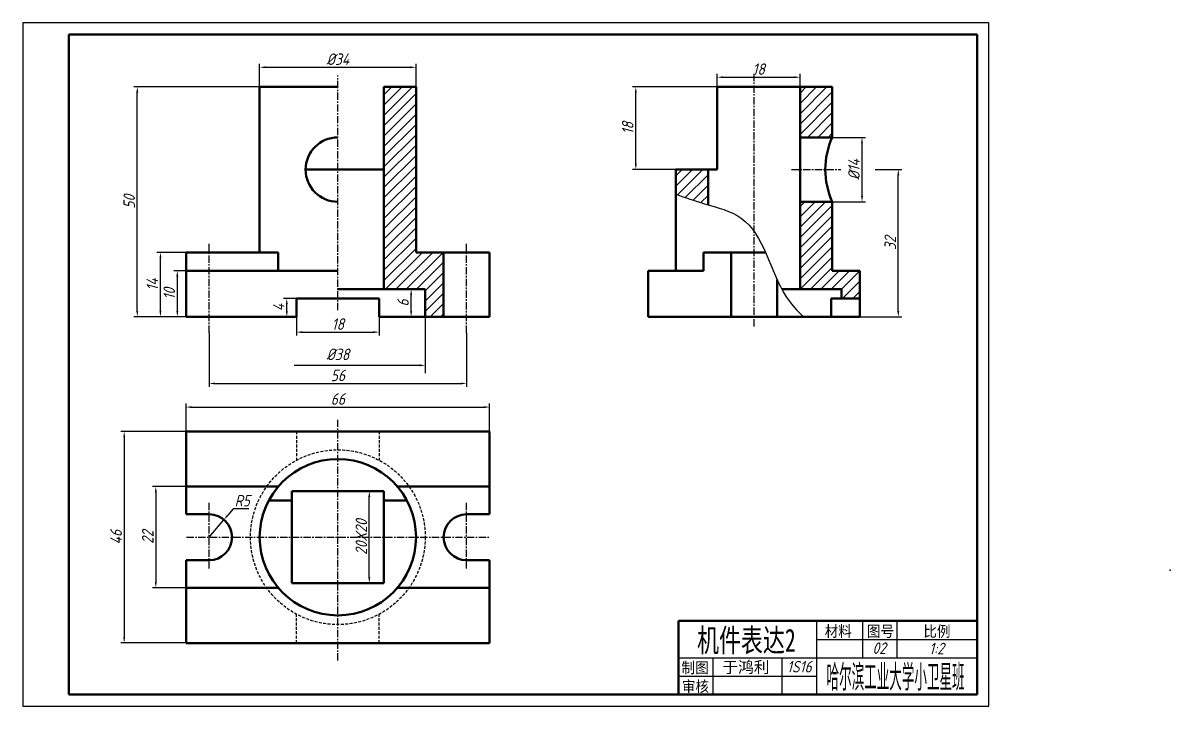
# Model space of a CAD drawing. Header units: millimetres. Extents: x 440 to 3345, y 301 to 1495.
# Drawn here: x 926.2 to 1425, y 651.9 to 948.9 of the extents above; entities that cross this region are included whole.
import ezdxf

# ---------------------------------------------------------------- set-up
doc = ezdxf.new("R2010")
doc.units = ezdxf.units.MM
doc.header["$LTSCALE"] = 0.1
doc.linetypes.add('CENTER', pattern=[50.8, 31.75, -6.35, 6.35, -6.35])
doc.linetypes.add('DASHED', pattern=[19.05, 12.7, -6.35])
doc.layers.get('0').update_dxf_attribs({"color": 3, "lineweight": 50})
for name, color, linetype, lineweight in [('02', 7, 'Continuous', 25), ('04', 2, 'DASHED', 25), ('05', 1, 'CENTER', 25), ('08', 6, 'Continuous', 25)]:
    doc.layers.add(name, color=color, linetype=linetype, lineweight=lineweight)
doc.styles.add('gbeitc', font='gbeitc.shx')
doc.styles.get("Standard").update_dxf_attribs({"font": 'simfang.ttf'})
doc.dimstyles.new('5', dxfattribs={"dimtxt": 5, "dimasz": 2.5, "dimexe": 1.5, "dimexo": 0, "dimgap": 1, "dimtad": 1, "dimtoh": 1, "dimlfac": 0.5, "dimtxsty": 'gbeitc', "dimcen": 2.5, "dimclrt": 2, "dimadec": 0, "dimazin": 0, "dimtfac": 1, "dimtmove": 0, "dimatfit": 3, "dimfxl": 1, "dimtfillclr": 256, "dimarcsym": 0})
doc.dimstyles.new('5C', dxfattribs={"dimtxt": 5, "dimasz": 2.5, "dimexe": 1.5, "dimexo": 0, "dimgap": 1, "dimtad": 1, "dimtoh": 1, "dimlfac": 0.5, "dimtxsty": 'gbeitc', "dimcen": 2.5, "dimclrt": 2, "dimadec": 0, "dimazin": 0, "dimtfac": 1, "dimtmove": 0, "dimatfit": 3, "dimfxl": 1, "dimtfillclr": 256, "dimarcsym": 0})

# ---------------------------------------------------------------- blocks, each defined once
blk = doc.blocks.new('*D83')
at = {"layer": '08', "color": 0, "lineweight": -2, "transparency": 16777216}
for p, q in [((997.15, 849.12), (984.5, 849.12)), ((986, 823.62), (986, 846.62)), ((997.15, 821.12), (984.5, 821.12))]:
    blk.add_line(p, q, dxfattribs=at)
at = {"layer": '08', "color": 0, "transparency": 16777216}
for points in [[(985.58, 846.62), (986.42, 846.62), (986, 849.12)], [(985.58, 823.62), (986.42, 823.62), (986, 821.12)]]:
    blk.add_solid(points, dxfattribs=at)
at = {"layer": 'Defpoints', "color": 0, "transparency": 16777216}
for p in [(986, 849.12), (997.15, 849.12), (997.15, 821.12)]:
    blk.add_point(p, dxfattribs=at)
at = {"layer": '08', "color": 2, "transparency": 16777216, "insert": (982.5, 835.12), "char_height": 5, "attachment_point": 5, "rotation": 90, "style": 'gbeitc'}
blk.add_mtext('14', dxfattribs=at)
blk = doc.blocks.new('*D84')
at = {"layer": '08', "color": 0, "lineweight": -2, "transparency": 16777216}
for p, q in [((997.15, 841.12), (991.83, 841.12)), ((993.33, 838.62), (993.33, 823.62)), ((997.15, 821.12), (991.83, 821.12))]:
    blk.add_line(p, q, dxfattribs=at)
at = {"layer": '08', "color": 0, "transparency": 16777216}
for points in [[(992.91, 838.62), (993.75, 838.62), (993.33, 841.12)], [(992.91, 823.62), (993.75, 823.62), (993.33, 821.12)]]:
    blk.add_solid(points, dxfattribs=at)
at = {"layer": 'Defpoints', "color": 0, "transparency": 16777216}
for p in [(997.15, 841.12), (993.33, 821.12), (997.15, 821.12)]:
    blk.add_point(p, dxfattribs=at)
at = {"layer": '08', "color": 2, "transparency": 16777216, "insert": (989.83, 831.12), "char_height": 5, "attachment_point": 5, "rotation": 90, "style": 'gbeitc'}
blk.add_mtext('10', dxfattribs=at)
blk = doc.blocks.new('*D85')
at = {"layer": '08', "color": 0, "lineweight": -2, "transparency": 16777216}
for p, q in [((1045.15, 829.12), (1039.45, 829.12)), ((1040.95, 823.62), (1040.95, 826.62)), ((1045.15, 821.12), (1039.45, 821.12))]:
    blk.add_line(p, q, dxfattribs=at)
at = {"layer": '08', "color": 0, "transparency": 16777216}
for points in [[(1040.53, 826.62), (1041.37, 826.62), (1040.95, 829.12)], [(1040.53, 823.62), (1041.37, 823.62), (1040.95, 821.12)]]:
    blk.add_solid(points, dxfattribs=at)
at = {"layer": 'Defpoints', "color": 0, "transparency": 16777216}
for p in [(1040.95, 829.12), (1045.15, 829.12), (1045.15, 821.12)]:
    blk.add_point(p, dxfattribs=at)
at = {"layer": '08', "color": 2, "transparency": 16777216, "insert": (1037.45, 825.12), "char_height": 5, "attachment_point": 5, "rotation": 90, "style": 'gbeitc'}
blk.add_mtext('4', dxfattribs=at)
blk = doc.blocks.new('*D86')
at = {"layer": '08', "color": 0, "lineweight": -2, "transparency": 16777216}
for p, q in [((1101.15, 833.12), (1093.52, 833.12)), ((1095.02, 823.62), (1095.02, 830.62)), ((1101.15, 821.12), (1093.52, 821.12))]:
    blk.add_line(p, q, dxfattribs=at)
at = {"layer": '08', "color": 0, "transparency": 16777216}
for points in [[(1094.6, 830.62), (1095.43, 830.62), (1095.02, 833.12)], [(1094.6, 823.62), (1095.43, 823.62), (1095.02, 821.12)]]:
    blk.add_solid(points, dxfattribs=at)
at = {"layer": 'Defpoints', "color": 0, "transparency": 16777216}
for p in [(1095.02, 833.12), (1101.15, 833.12), (1101.15, 821.12)]:
    blk.add_point(p, dxfattribs=at)
at = {"layer": '08', "color": 2, "transparency": 16777216, "insert": (1091.52, 827.12), "char_height": 5, "attachment_point": 5, "rotation": 90, "style": 'gbeitc'}
blk.add_mtext('6', dxfattribs=at)
blk = doc.blocks.new('*D87')
at = {"layer": '08', "color": 0, "lineweight": -2, "transparency": 16777216}
for p, q in [((1029.15, 921.12), (974.43, 921.12)), ((975.93, 823.62), (975.93, 918.62)), ((997.15, 821.12), (974.43, 821.12))]:
    blk.add_line(p, q, dxfattribs=at)
at = {"layer": '08', "color": 0, "transparency": 16777216}
for points in [[(975.52, 918.62), (976.35, 918.62), (975.93, 921.12)], [(975.52, 823.62), (976.35, 823.62), (975.93, 821.12)]]:
    blk.add_solid(points, dxfattribs=at)
at = {"layer": 'Defpoints', "color": 0, "transparency": 16777216}
for p in [(975.93, 921.12), (1029.15, 921.12), (997.15, 821.12)]:
    blk.add_point(p, dxfattribs=at)
at = {"layer": '08', "color": 2, "transparency": 16777216, "insert": (972.43, 871.12), "char_height": 5, "attachment_point": 5, "rotation": 90, "style": 'gbeitc'}
blk.add_mtext('50', dxfattribs=at)
blk = doc.blocks.new('*D88')
at = {"layer": '08', "color": 0, "lineweight": -2, "transparency": 16777216}
for p, q in [((1045.15, 821.12), (1045.15, 812.94)), ((1081.15, 821.12), (1081.15, 812.94)), ((1047.65, 814.44), (1078.65, 814.44))]:
    blk.add_line(p, q, dxfattribs=at)
at = {"layer": '08', "color": 0, "transparency": 16777216}
for points in [[(1047.65, 814.85), (1047.65, 814.02), (1045.15, 814.44)], [(1078.65, 814.85), (1078.65, 814.02), (1081.15, 814.44)]]:
    blk.add_solid(points, dxfattribs=at)
at = {"layer": 'Defpoints', "color": 0, "transparency": 16777216}
for p in [(1045.15, 821.12), (1081.15, 821.12), (1081.15, 814.44)]:
    blk.add_point(p, dxfattribs=at)
at = {"layer": '08', "color": 2, "transparency": 16777216, "insert": (1063.15, 817.94), "char_height": 5, "attachment_point": 5, "style": 'gbeitc'}
blk.add_mtext('18', dxfattribs=at)
blk = doc.blocks.new('*D89')
at = {"layer": '08', "color": 0, "lineweight": -2, "transparency": 16777216}
for p, q in [((1007.15, 814.14), (1007.15, 790.62)), ((1119.15, 814.14), (1119.15, 790.62)), ((1009.65, 792.12), (1116.65, 792.12))]:
    blk.add_line(p, q, dxfattribs=at)
at = {"layer": '08', "color": 0, "transparency": 16777216}
for points in [[(1009.65, 792.54), (1009.65, 791.71), (1007.15, 792.12)], [(1116.65, 792.54), (1116.65, 791.71), (1119.15, 792.12)]]:
    blk.add_solid(points, dxfattribs=at)
at = {"layer": 'Defpoints', "color": 0, "transparency": 16777216}
for p in [(1007.15, 814.14), (1119.15, 814.14), (1119.15, 792.12)]:
    blk.add_point(p, dxfattribs=at)
at = {"layer": '08', "color": 2, "transparency": 16777216, "insert": (1063.15, 795.62), "char_height": 5, "attachment_point": 5, "style": 'gbeitc'}
blk.add_mtext('56', dxfattribs=at)
blk = doc.blocks.new('*D90')
at = {"layer": '08', "color": 0, "lineweight": -2, "transparency": 16777216}
for p, q in [((997.15, 771.29), (968.74, 771.29)), ((970.24, 768.79), (970.24, 681.79)), ((997.15, 679.29), (968.74, 679.29))]:
    blk.add_line(p, q, dxfattribs=at)
at = {"layer": '08', "color": 0, "transparency": 16777216}
for points in [[(969.83, 768.79), (970.66, 768.79), (970.24, 771.29)], [(969.83, 681.79), (970.66, 681.79), (970.24, 679.29)]]:
    blk.add_solid(points, dxfattribs=at)
at = {"layer": 'Defpoints', "color": 0, "transparency": 16777216}
for p in [(997.15, 771.29), (970.24, 679.29), (997.15, 679.29)]:
    blk.add_point(p, dxfattribs=at)
at = {"layer": '08', "color": 2, "transparency": 16777216, "insert": (966.74, 725.29), "char_height": 5, "attachment_point": 5, "rotation": 90, "style": 'gbeitc'}
blk.add_mtext('46', dxfattribs=at)
blk = doc.blocks.new('*D91')
at = {"layer": '08', "color": 0, "lineweight": -2, "transparency": 16777216}
for p, q in [((997.15, 747.29), (982.49, 747.29)), ((983.99, 744.79), (983.99, 705.79)), ((997.15, 703.29), (982.49, 703.29))]:
    blk.add_line(p, q, dxfattribs=at)
at = {"layer": '08', "color": 0, "transparency": 16777216}
for points in [[(983.57, 744.79), (984.41, 744.79), (983.99, 747.29)], [(983.57, 705.79), (984.41, 705.79), (983.99, 703.29)]]:
    blk.add_solid(points, dxfattribs=at)
at = {"layer": 'Defpoints', "color": 0, "transparency": 16777216}
for p in [(997.15, 747.29), (983.99, 703.29), (997.15, 703.29)]:
    blk.add_point(p, dxfattribs=at)
at = {"layer": '08', "color": 2, "transparency": 16777216, "insert": (980.49, 725.29), "char_height": 5, "attachment_point": 5, "rotation": 90, "style": 'gbeitc'}
blk.add_mtext('22', dxfattribs=at)
blk = doc.blocks.new('*D93')
at = {"layer": '08', "color": 0, "lineweight": -2, "transparency": 16777216}
for p, q in [((1043.15, 745.29), (1078.34, 745.29)), ((1076.84, 707.79), (1076.84, 742.79)), ((1043.15, 705.29), (1078.34, 705.29))]:
    blk.add_line(p, q, dxfattribs=at)
at = {"layer": '08', "color": 0, "transparency": 16777216}
for points in [[(1076.42, 742.79), (1077.25, 742.79), (1076.84, 745.29)], [(1076.42, 707.79), (1077.25, 707.79), (1076.84, 705.29)]]:
    blk.add_solid(points, dxfattribs=at)
at = {"layer": 'Defpoints', "color": 0, "transparency": 16777216}
for p in [(1043.15, 745.29), (1076.84, 745.29), (1043.15, 705.29)]:
    blk.add_point(p, dxfattribs=at)
at = {"layer": '08', "color": 2, "transparency": 16777216, "insert": (1073.34, 725.29), "char_height": 5, "attachment_point": 5, "rotation": 90, "style": 'gbeitc'}
blk.add_mtext('20X20', dxfattribs=at)
blk = doc.blocks.new('*D94')
at = {"layer": '08', "color": 0, "lineweight": -2, "transparency": 16777216}
for p, q in [((1228.13, 921.12), (1191.22, 921.12)), ((1192.72, 887.62), (1192.72, 918.62)), ((1210.13, 885.12), (1191.22, 885.12))]:
    blk.add_line(p, q, dxfattribs=at)
at = {"layer": '08', "color": 0, "transparency": 16777216}
for points in [[(1192.3, 918.62), (1193.13, 918.62), (1192.72, 921.12)], [(1192.3, 887.62), (1193.13, 887.62), (1192.72, 885.12)]]:
    blk.add_solid(points, dxfattribs=at)
at = {"layer": 'Defpoints', "color": 0, "transparency": 16777216}
for p in [(1192.72, 921.12), (1228.13, 921.12), (1210.13, 885.12)]:
    blk.add_point(p, dxfattribs=at)
at = {"layer": '08', "color": 2, "transparency": 16777216, "insert": (1189.22, 903.12), "char_height": 5, "attachment_point": 5, "rotation": 90, "style": 'gbeitc'}
blk.add_mtext('18', dxfattribs=at)
blk = doc.blocks.new('*D95')
at = {"layer": '08', "color": 0, "lineweight": -2, "transparency": 16777216}
for p, q in [((1278.13, 899.12), (1292.58, 899.12)), ((1291.08, 873.62), (1291.08, 896.62)), ((1278.13, 871.12), (1292.58, 871.12))]:
    blk.add_line(p, q, dxfattribs=at)
at = {"layer": '08', "color": 0, "transparency": 16777216}
for points in [[(1290.66, 896.62), (1291.5, 896.62), (1291.08, 899.12)], [(1290.66, 873.62), (1291.5, 873.62), (1291.08, 871.12)]]:
    blk.add_solid(points, dxfattribs=at)
at = {"layer": 'Defpoints', "color": 0, "transparency": 16777216}
for p in [(1278.13, 899.12), (1291.08, 899.12), (1278.13, 871.12)]:
    blk.add_point(p, dxfattribs=at)
at = {"layer": '08', "color": 2, "transparency": 16777216, "insert": (1287.58, 885.12), "char_height": 5, "attachment_point": 5, "rotation": 90, "style": 'gbeitc'}
blk.add_mtext('%%C14', dxfattribs=at)
blk = doc.blocks.new('*D96')
at = {"layer": '08', "color": 0, "lineweight": -2, "transparency": 16777216}
for p, q in [((1029.15, 921.12), (1029.15, 931.11)), ((1031.65, 929.61), (1094.65, 929.61)), ((1097.15, 921.12), (1097.15, 931.11))]:
    blk.add_line(p, q, dxfattribs=at)
at = {"layer": '08', "color": 0, "transparency": 16777216}
for points in [[(1031.65, 930.02), (1031.65, 929.19), (1029.15, 929.61)], [(1094.65, 930.02), (1094.65, 929.19), (1097.15, 929.61)]]:
    blk.add_solid(points, dxfattribs=at)
at = {"layer": 'Defpoints', "color": 0, "transparency": 16777216}
for p in [(1097.15, 929.61), (1029.15, 921.12), (1097.15, 921.12)]:
    blk.add_point(p, dxfattribs=at)
at = {"layer": '08', "color": 2, "transparency": 16777216, "insert": (1063.15, 933.11), "char_height": 5, "attachment_point": 5, "style": 'gbeitc'}
blk.add_mtext('%%C34', dxfattribs=at)
blk = doc.blocks.new('*D97')
at = {"layer": '08', "color": 0, "lineweight": -2, "transparency": 16777216}
for p, q in [((1017.65, 737.64), (1015.24, 734.81)), ((1024.48, 737.64), (1017.65, 737.64)), ((1007.15, 725.29), (1013.62, 732.91))]:
    blk.add_line(p, q, dxfattribs=at)
at = {"layer": '08', "color": 0, "transparency": 16777216}
blk.add_solid([(1014.93, 735.08), (1015.56, 734.54), (1013.62, 732.91)], dxfattribs=at)
at = {"layer": 'Defpoints', "color": 0, "transparency": 16777216}
for p in [(1013.62, 732.91), (1007.15, 725.29)]:
    blk.add_point(p, dxfattribs=at)
at = {"layer": '08', "color": 2, "transparency": 16777216, "insert": (1021.57, 741.14), "char_height": 5, "attachment_point": 5, "style": 'gbeitc'}
blk.add_mtext('R5', dxfattribs=at)
blk = doc.blocks.new('*D99')
at = {"layer": '08', "color": 0, "lineweight": -2, "transparency": 16777216}
for p, q in [((997.15, 771.29), (997.15, 783.35)), ((1129.15, 771.29), (1129.15, 783.35)), ((999.65, 781.85), (1126.65, 781.85))]:
    blk.add_line(p, q, dxfattribs=at)
at = {"layer": '08', "color": 0, "transparency": 16777216}
for points in [[(999.65, 782.27), (999.65, 781.43), (997.15, 781.85)], [(1126.65, 782.27), (1126.65, 781.43), (1129.15, 781.85)]]:
    blk.add_solid(points, dxfattribs=at)
at = {"layer": 'Defpoints', "color": 0, "transparency": 16777216}
for p in [(1129.15, 781.85), (997.15, 771.29), (1129.15, 771.29)]:
    blk.add_point(p, dxfattribs=at)
at = {"layer": '08', "color": 2, "transparency": 16777216, "insert": (1063.15, 785.35), "char_height": 5, "attachment_point": 5, "style": 'gbeitc'}
blk.add_mtext('66', dxfattribs=at)
blk = doc.blocks.new('*D100')
at = {"layer": '08', "color": 0, "lineweight": -2, "transparency": 16777216}
for p, q in [((1296.76, 885.12), (1308.36, 885.12)), ((1306.86, 823.62), (1306.86, 882.62)), ((1290.13, 821.12), (1308.36, 821.12))]:
    blk.add_line(p, q, dxfattribs=at)
at = {"layer": '08', "color": 0, "transparency": 16777216}
for points in [[(1306.44, 882.62), (1307.27, 882.62), (1306.86, 885.12)], [(1306.44, 823.62), (1307.27, 823.62), (1306.86, 821.12)]]:
    blk.add_solid(points, dxfattribs=at)
at = {"layer": 'Defpoints', "color": 0, "transparency": 16777216}
for p in [(1296.76, 885.12), (1306.86, 885.12), (1290.13, 821.12)]:
    blk.add_point(p, dxfattribs=at)
at = {"layer": '08', "color": 2, "transparency": 16777216, "insert": (1303.36, 853.12), "char_height": 5, "attachment_point": 5, "rotation": 90, "style": 'gbeitc'}
blk.add_mtext('32', dxfattribs=at)
blk = doc.blocks.new('*D101')
at = {"layer": '08', "color": 0, "lineweight": -2, "transparency": 16777216}
for p, q in [((1228.13, 921.12), (1228.13, 926.78)), ((1230.63, 925.28), (1261.63, 925.28)), ((1264.13, 921.12), (1264.13, 926.78))]:
    blk.add_line(p, q, dxfattribs=at)
at = {"layer": '08', "color": 0, "transparency": 16777216}
for points in [[(1230.63, 925.69), (1230.63, 924.86), (1228.13, 925.28)], [(1261.63, 925.69), (1261.63, 924.86), (1264.13, 925.28)]]:
    blk.add_solid(points, dxfattribs=at)
at = {"layer": 'Defpoints', "color": 0, "transparency": 16777216}
for p in [(1264.13, 925.28), (1228.13, 921.12), (1264.13, 921.12)]:
    blk.add_point(p, dxfattribs=at)
at = {"layer": '08', "color": 2, "transparency": 16777216, "insert": (1246.13, 928.78), "char_height": 5, "attachment_point": 5, "style": 'gbeitc'}
blk.add_mtext('18', dxfattribs=at)

msp = doc.modelspace()

# ---------------------------------------------------------------- hatches: boundary and pattern name
at = {"layer": '02'}
h = msp.add_hatch(dxfattribs=at)
h.set_pattern_fill('ANSI31', color=256)
h.set_pattern_definition([(45, (0, -12.8047), (-2.245064, 2.245064), [])])
h.paths.add_polyline_path([(1097.145, 921.117), (1083.145, 921.117), (1083.145, 885.117), (1083.145, 833.117), (1101.145, 833.117), (1101.145, 821.117), (1109.145, 821.117), (1109.145, 849.117), (1097.145, 849.117)])
h = msp.add_hatch(dxfattribs=at)
h.set_pattern_fill('ANSI31', color=256)
edge = h.paths.add_edge_path()
edge.add_line((1224.129, 885.117), (1210.129, 885.117))
edge.add_line((1210.129, 885.117), (1210.129, 874.408))
edge.add_spline(control_points=[(1210.129, 874.408), (1214.167, 872.955), (1218.789, 871.392), (1223.597, 869.987), (1224.129, 869.832)], knot_values=[12.8145306, 12.8145306, 12.8145306, 12.8145306, 25.7364477, 27.3424521, 27.3424521, 27.3424521, 27.3424521], degree=3, periodic=0)
edge.add_line((1224.129, 869.832), (1224.129, 885.117))
h.paths.add_polyline_path([(1278.129, 921.117), (1264.129, 921.117), (1264.129, 899.117), (1278.129, 899.117)])
h.paths.add_polyline_path([(1278.129, 871.117), (1264.129, 871.117), (1264.129, 833.117), (1282.129, 833.117), (1282.129, 829.117), (1290.129, 829.117), (1290.129, 841.117), (1278.129, 841.117)])

# ---------------------------------------------------------------- linework, layer by layer
for p, q in [((946.218, 943.874), (946.218, 656.874)), ((1341.218, 943.874), (946.218, 943.874)), ((1341.218, 656.874), (1341.218, 943.874)), ((1029.145, 849.117), (1029.145, 921.117)), ((1029.145, 921.117), (1063.145, 921.117)), ((1083.145, 885.117), (1083.145, 921.117)), ((1083.145, 921.117), (1097.145, 921.117)), ((1097.145, 921.117), (1097.145, 849.117)), ((1228.129, 885.117), (1228.129, 921.117)), ((1228.129, 921.117), (1278.129, 921.117)), ((1264.129, 921.117), (1264.129, 833.117)), ((1278.129, 921.117), (1278.129, 899.117)), ((1278.129, 899.117), (1264.129, 899.117)), ((1049.145, 885.117), (1077.145, 885.117)), ((1077.145, 885.117), (1083.145, 885.117)), ((1083.145, 885.117), (1083.145, 833.117)), ((1210.129, 841.117), (1210.129, 885.117)), ((1210.129, 885.117), (1228.129, 885.117)), ((1224.129, 885.117), (1224.129, 869.832)), ((1278.129, 871.117), (1264.129, 871.117)), ((1278.129, 871.117), (1278.129, 841.117)), ((997.145, 841.117), (997.145, 849.117)), ((997.145, 849.117), (1037.222, 849.117)), ((1037.222, 849.117), (1037.222, 841.117)), ((1129.145, 849.117), (1097.145, 849.117)), ((1109.145, 849.117), (1109.145, 821.117)), ((1129.145, 849.117), (1129.145, 821.117)), ((1222.129, 841.117), (1222.129, 849.117)), ((1222.129, 849.117), (1244.129, 849.117)), ((1234.129, 849.117), (1234.129, 821.117)), ((1244.129, 849.117), (1249.067, 849.117)), ((997.145, 821.117), (997.145, 841.117)), ((997.145, 841.117), (1063.145, 841.117)), ((1198.129, 821.117), (1198.129, 841.117)), ((1198.129, 841.117), (1222.129, 841.117)), ((1278.129, 841.117), (1290.129, 841.117)), ((1290.129, 841.117), (1290.129, 821.117)), ((1083.145, 833.117), (1063.145, 833.117)), ((1101.145, 833.117), (1083.145, 833.117)), ((1101.145, 833.117), (1101.145, 821.117)), ((1254.129, 837.253), (1254.129, 821.117)), ((1264.129, 833.117), (1256.187, 833.117)), ((1264.129, 833.117), (1282.129, 833.117)), ((1282.129, 833.117), (1282.129, 829.117)), ((1045.145, 821.117), (1045.145, 829.117)), ((1045.145, 829.117), (1081.145, 829.117)), ((1081.145, 829.117), (1081.145, 821.117)), ((1277.596, 829.117), (1290.129, 829.117)), ((1277.596, 829.117), (1277.596, 821.117)), ((997.145, 821.117), (1045.145, 821.117)), ((1081.145, 821.117), (1129.145, 821.117)), ((1290.129, 821.117), (1198.129, 821.117)), ((997.145, 771.287), (997.145, 747.287)), ((997.145, 771.287), (1129.145, 771.287)), ((1129.145, 771.287), (1129.145, 747.287)), ((997.145, 735.287), (997.145, 747.287)), ((1037.222, 747.287), (997.145, 747.287)), ((1043.145, 745.287), (1083.145, 745.287)), ((1043.145, 705.287), (1043.145, 745.287)), ((1083.145, 745.287), (1083.145, 705.287)), ((1129.145, 747.287), (1089.068, 747.287)), ((1129.145, 747.287), (1129.145, 735.287)), ((1033.145, 741.287), (1043.145, 741.287)), ((1083.145, 741.287), (1093.145, 741.287)), ((1007.145, 735.287), (997.145, 735.287)), ((1119.145, 735.287), (1129.145, 735.287)), ((1007.145, 715.287), (997.145, 715.287)), ((997.145, 715.287), (997.145, 703.287)), ((1119.145, 715.287), (1129.145, 715.287)), ((1129.145, 715.287), (1129.145, 703.287)), ((1083.145, 705.287), (1043.145, 705.287)), ((997.145, 679.287), (997.145, 703.287)), ((997.145, 703.287), (1037.222, 703.287)), ((1089.068, 703.287), (1129.145, 703.287)), ((1129.145, 703.287), (1129.145, 679.287)), ((1211.218, 656.874), (1211.218, 688.874)), ((1211.218, 688.874), (1341.218, 688.874)), ((1129.145, 679.287), (997.145, 679.287)), ((946.218, 656.874), (1341.218, 656.874))]:
    msp.add_line(p, q)
msp.add_circle((1063.145, 725.287), 34)
for centre, radius, start, end in [((1063.145, 885.117), 14, 90, 270), ((1309.113, 885.117), 34, 155.68426, 204.31574), ((1007.145, 725.287), 10, 270, 90), ((1119.145, 725.287), 10, 90, 270)]:
    msp.add_arc(centre, radius, start, end)
msp.add_open_spline([(1210.129, 874.408), (1214.167, 872.955), (1223.727, 869.722), (1247.684, 863.813), (1251.431, 836.344), (1262.846, 823.779), (1265.603, 821.117)], degree=3, knots=[12.8145306, 12.8145306, 12.8145306, 12.8145306, 25.7364477, 42.8652731, 82.3168924, 93.7970278, 93.7970278, 93.7970278, 93.7970278], dxfattribs=at)
at = {"layer": '04'}
for p, q in [((1045.145, 771.287), (1045.145, 758.753)), ((1081.145, 771.287), (1081.145, 758.753)), ((1045.145, 679.287), (1045.145, 691.82)), ((1081.145, 679.287), (1081.145, 691.82))]:
    msp.add_line(p, q, dxfattribs=at)
msp.add_circle((1063.145, 725.287), 38, dxfattribs=at)
at = {"layer": '05'}
for p, q in [((1063.145, 823.953), (1063.145, 926.005)), ((1244.129, 816.947), (1244.129, 927.473)), ((1260.395, 885.117), (1281.868, 885.117)), ((1007.145, 814.139), (1007.145, 853.104)), ((1119.145, 814.139), (1119.145, 853.104)), ((1063.145, 671.625), (1063.145, 776.334)), ((997.403, 771.287), (1129.175, 771.287)), ((1007.145, 711.684), (1007.145, 740.848)), ((1119.145, 711.684), (1119.145, 740.848)), ((997.403, 725.287), (1129.175, 725.287))]:
    msp.add_line(p, q, dxfattribs=at)
at = {"layer": '08'}
for p, q in [((946.218, 943.874), (1341.218, 943.874)), ((1341.218, 943.874), (1341.218, 656.874)), ((1101.145, 821.117), (1101.145, 796.541)), ((1098.645, 799.933), (1044.163, 799.933)), ((1271.218, 688.874), (1271.218, 656.874)), ((1291.218, 688.874), (1291.218, 672.874)), ((1306.218, 688.874), (1306.218, 672.874)), ((1271.218, 680.874), (1341.218, 680.874)), ((1211.218, 672.874), (1271.218, 672.874)), ((1226.218, 672.874), (1226.218, 656.874)), ((1256.218, 672.874), (1256.218, 656.874)), ((1271.218, 672.874), (1341.218, 672.874)), ((1211.218, 664.874), (1271.218, 664.874)), ((1341.218, 656.874), (946.218, 656.874))]:
    msp.add_line(p, q, dxfattribs=at)
msp.add_lwpolyline([(926.218, 651.874), (1346.218, 651.874), (1346.218, 948.874), (926.218, 948.874)], close=True, dxfattribs=at)
msp.add_point((1425.024, 710.928), dxfattribs=at)
msp.add_solid([(1098.645, 800.428), (1098.645, 799.595), (1101.145, 800.011)], dxfattribs=at)

# ---------------------------------------------------------------- texts
for s, height, width, p in [('机件表达2', 10, 0.7, (1219.333, 675.467)), ('材料', 4.8044, 0.9, (1274.872, 681.996)), ('图号', 4.8044, 0.9, (1293.249, 681.996)), ('比例', 4.8044, 0.9, (1317.77, 681.996)), ('制图', 4.8044, 0.9, (1212.596, 666.165)), ('哈尔滨工业大学小卫星班', 10, 0.4, (1275.653, 659.684)), ('审核', 4.8044, 0.9, (1212.747, 657.996))]:
    msp.add_text(s, height=height, dxfattribs=dict(at, width=width)).set_placement(p)
at = {"layer": '08', "style": 'gbeitc'}
for s, p in [('02', (1295.626, 674.539)), ('1:2', (1320.265, 674.381)), ('1S16', (1258.448, 666.473))]:
    msp.add_text(s, height=5, dxfattribs=at).set_placement(p)
at = {"layer": '08'}
msp.add_text('于鸿利', height=5, dxfattribs=at).set_placement((1230.373, 666.286))
at = {"layer": '08', "color": 2, "insert": (1063.145, 804.778), "char_height": 5, "attachment_point": 5, "style": 'gbeitc'}
msp.add_mtext('%%C38', dxfattribs=at)

# ---------------------------------------------------------------- dimensions: what is measured, and where the dimension line sits
at = {"layer": '08'}
dim = msp.add_linear_dim(base=(1097.145, 929.607), p1=(1029.145, 921.117), p2=(1097.145, 921.117), dimstyle='5C', override={"dimpost": '%%C<>'}, dxfattribs=at)
dim.commit()
dim.dimension.update_dxf_attribs({"geometry": '*D96', "text_midpoint": (1063.145, 933.107)})
for base, p1, p2, picture, middle in [((1264.129, 925.278), (1228.129, 921.117), (1264.129, 921.117), '*D101', (1246.129, 928.778)), ((1081.145, 814.435), (1045.145, 821.117), (1081.145, 821.117), '*D88', (1063.145, 817.935)), ((1129.145, 781.85), (997.145, 771.287), (1129.145, 771.287), '*D99', (1063.145, 785.35))]:
    dim = msp.add_linear_dim(base=base, p1=p1, p2=p2, dimstyle='5', dxfattribs=at)
    dim.commit()
    dim.dimension.update_dxf_attribs({"geometry": picture, "text_midpoint": middle})
for base, p1, p2, picture, middle in [((975.932, 921.117), (997.145, 821.117), (1029.145, 921.117), '*D87', (972.432, 871.117)), ((1192.715, 921.117), (1210.129, 885.117), (1228.129, 921.117), '*D94', (1189.215, 903.117)), ((986.001, 849.117), (997.145, 821.117), (997.145, 849.117), '*D83', (982.501, 835.117)), ((993.329, 821.117), (997.145, 841.117), (997.145, 821.117), '*D84', (989.829, 831.117)), ((1095.017, 833.117), (1101.145, 821.117), (1101.145, 833.117), '*D86', (1091.517, 827.117)), ((1040.951, 829.117), (1045.145, 821.117), (1045.145, 829.117), '*D85', (1037.451, 825.117)), ((970.244, 679.287), (997.145, 771.287), (997.145, 679.287), '*D90', (966.744, 725.287)), ((983.989, 703.287), (997.145, 747.287), (997.145, 703.287), '*D91', (980.489, 725.287))]:
    dim = msp.add_linear_dim(base=base, p1=p1, p2=p2, angle=90, dimstyle='5', dxfattribs=at)
    dim.commit()
    dim.dimension.update_dxf_attribs({"geometry": picture, "text_midpoint": middle})
dim = msp.add_linear_dim(base=(1291.081, 899.117), p1=(1278.129, 871.117), p2=(1278.129, 899.117), angle=90, dimstyle='5C', override={"dimpost": '%%C<>'}, dxfattribs=at)
dim.commit()
dim.dimension.update_dxf_attribs({"geometry": '*D95', "text_midpoint": (1287.581, 885.117)})
dim = msp.add_linear_dim(base=(1306.855, 885.117), p1=(1290.129, 821.117), p2=(1296.763, 885.117), angle=90, dimstyle='5', dxfattribs=at)
dim.commit()
dim.dimension.update_dxf_attribs({"geometry": '*D100', "text_midpoint": (1306.855, 853.117), "dimtype": 160})
dim = msp.add_linear_dim(base=(1119.145, 792.122), p1=(1007.145, 814.139), p2=(1119.145, 814.139), dimstyle='5', dxfattribs=at)
dim.commit()
dim.dimension.update_dxf_attribs({"geometry": '*D89', "text_midpoint": (1063.145, 792.122), "dimtype": 160})
dim = msp.add_radius_dim(center=(1007.145, 725.287), mpoint=(1013.623, 732.905), dimstyle='5', dxfattribs=at)
dim.commit()
dim.dimension.update_dxf_attribs({"geometry": '*D97', "text_midpoint": (1021.566, 737.64), "dimtype": 164})
dim = msp.add_linear_dim(base=(1076.837, 745.287), p1=(1043.145, 705.287), p2=(1043.145, 745.287), angle=90, text='20X<>', dimstyle='5', dxfattribs=at)
dim.commit()
dim.dimension.update_dxf_attribs({"geometry": '*D93', "text_midpoint": (1076.837, 725.287), "dimtype": 160})

doc.saveas('drawing.dxf')
